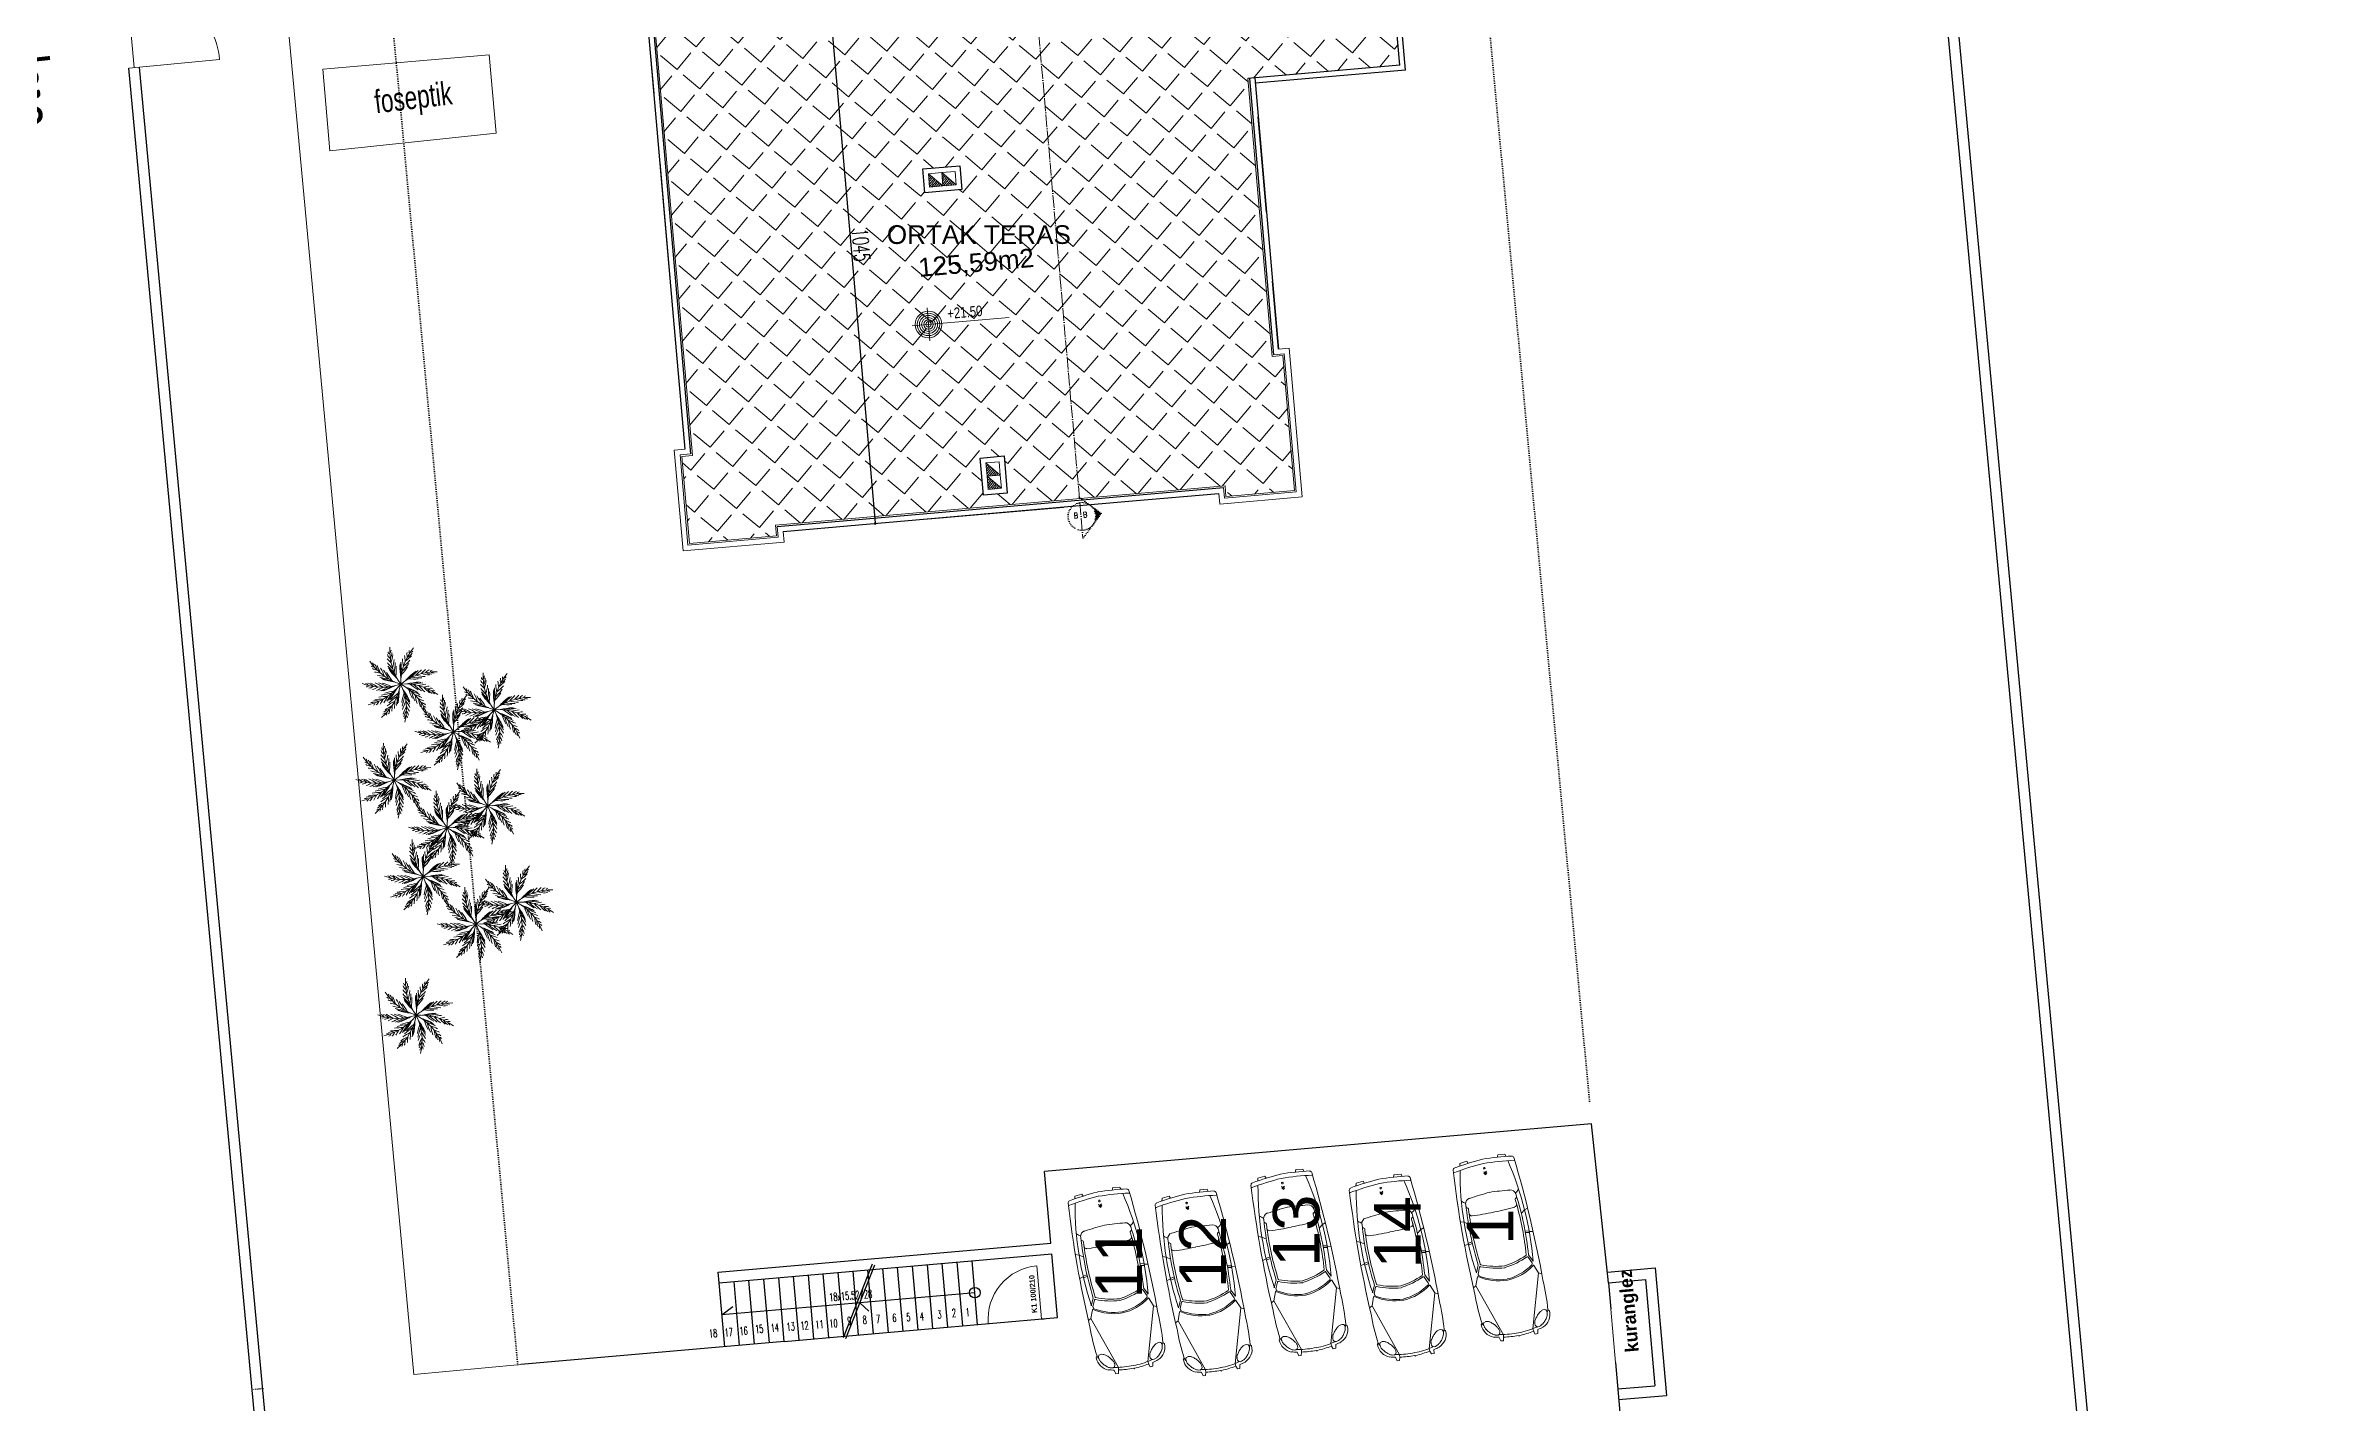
# Model space of a CAD drawing. Header units: millimetres. Extents: x -16104 to 67872, y -88009 to 12107.
# Drawn here: x 1791 to 2857, y 10665 to 11302 of the extents above; entities that cross this region are included whole.
import ezdxf
from ezdxf.enums import TextEntityAlignment as Align

# ---------------------------------------------------------------- set-up
doc = ezdxf.new("R2010")
doc.units = ezdxf.units.MM
doc.linetypes.add('ACAD_ISO04W100', pattern=[30, 24, -3, 0, -3])
doc.linetypes.add('ACAD_ISO07W100', pattern=[3, 0, -3])
doc.layers.get('0').update_dxf_attribs({"color": 241})
for name, color, linetype, lineweight in [('AKS', 1, 'ACAD_ISO07W100', 5), ('araba', 8, 'Continuous', 5), ('ağaç', 114, 'Continuous', 5), ('baca', 46, 'Continuous', 5), ('balkon', 6, 'Continuous', 5), ('duvar', 123, 'Continuous', 25), ('emsal&kolon', 1, 'Continuous', 5), ('kapı pen. yazısı_nz.', 1, 'Continuous', 25), ('kolon', 1, 'Continuous', 5), ('KOTLAR', 5, 'Continuous', 20), ('mahal yazısı_nz.', 6, 'Continuous', 35), ('NOKTA', 232, 'Continuous', 0), ('OLCU', 54, 'Continuous', 13), ('pencere', 5, 'Continuous', 5), ('SIVA', 30, 'Continuous', 5), ('SıVA', 40, 'Continuous', 9), ('YAZI', 22, 'Continuous', 18), ('ÖLÇÜ', 252, 'Continuous', 20)]:
    doc.layers.add(name, color=color, linetype=linetype, lineweight=lineweight)
doc.layers.add('arsa', color=7, linetype='Continuous', lineweight=5, true_color=0xb3914f)
doc.layers.add('TARAMA1', color=7, linetype='Continuous', lineweight=5, true_color=0x13b984)
doc.styles.add('DIM', font='Txttw.shx', dxfattribs={"width": 0.6})
doc.styles.add('DIMENSIONS', font='simplex', dxfattribs={"width": 0.8})
doc.styles.add('İSİM', font='arial.ttf', dxfattribs={"width": 0.7, "height": 50})
doc.styles.add('kap-pen-yazısı_nz.', font='cityb___.ttf', dxfattribs={"height": 10})
doc.styles.add('mahal iç yazı_nz.', font='cityb___.ttf', dxfattribs={"height": 12.5})
doc.styles.add('TSIMPLEX', font='tsimplex', dxfattribs={"width": 0.8})
doc.dimstyles.new('50', dxfattribs={"dimscale": 0, "dimtxt": 30, "dimasz": 1, "dimexe": 0, "dimexo": 2, "dimgap": 4, "dimtad": 1, "dimdec": 0, "dimzin": 0, "dimdsep": 46, "dimtxsty": 'DIM', "dimblk1": 'DOT', "dimblk2": 'DOT', "dimsah": 1, "dimcen": 1.5, "dimdle": 3, "dimse1": 1, "dimse2": 1, "dimclrd": 256, "dimclre": 9, "dimclrt": 256, "dimadec": 0, "dimazin": 0, "dimtfac": 0.24, "dimtdec": 0, "dimtix": 1, "dimtmove": 2, "dimatfit": 3, "dimldrblk": 'DOT', "dimfxl": 0, "dimtolj": 1, "dimtzin": 15, "dimarcsym": 0})
pattern_1 = [(50, (-66828.6016, 43422.7164), (-4.8643822, 4.0817013), []), (50, (-66824.1285, 43423.108), (-4.8643822, 4.0817013), [7.9375, -1.5875, 0, -1.5875])]
pattern_2 = [(50, (-63239.755, 43736.7), (-42.806563, 35.91897), [40.64, -15.24]), (140, (-63239.755, 43736.7), (-35.91897, -42.806563), [40.64, -15.24])]

# ---------------------------------------------------------------- blocks, each defined once
blk = doc.blocks.new('TRL')
at = {"layer": 'araba'}
for p, q in [((163.2, -37189.5), (162.7, -37188.9)), ((163.4, -37188.6), (163.1, -37187.8)), ((163.1, -37190.3), (163.2, -37189.5)), ((148.3, -37198.3), (148, -37198.4)), ((148, -37198.4), (148.1, -37198.8)), ((151.5, -37190.3), (150.9, -37191.4)), ((150.9, -37191.4), (152, -37192.5)), ((153.3, -37190.8), (151.5, -37190.3)), ((153, -37193.1), (152, -37192.4)), ((179, -37197.3), (153, -37193.1)), ((154.5, -37191.1), (154.5, -37191.8)), ((154.5, -37191.8), (154.9, -37192.5)), ((179, -37197.3), (179, -37195.7)), ((181.8, -37200.4), (179, -37197.3)), ((144, -37205), (143.6, -37206.1)), ((143.6, -37206.1), (145, -37207.3)), ((145.6, -37205.3), (144, -37205)), ((146.7, -37205.7), (145.5, -37205.3)), ((145.9, -37208.1), (146.5, -37207.6)), ((146.5, -37207.6), (147.3, -37207.6)), ((165.5, -37224.1), (146.7, -37205.7)), ((182.7, -37201.5), (184.8, -37204)), ((185.9, -37204.1), (183.6, -37201.2)), ((196.1, -37206.4), (195.6, -37208.3)), ((196.8, -37206.7), (196.4, -37208.6)), ((196.6, -37206.6), (197.1, -37204.9)), ((205.9, -37211.4), (207, -37210.3)), ((148.4, -37217), (149.3, -37216.8)), ((149.9, -37216), (149.1, -37216)), ((150.4, -37215.4), (149.9, -37216)), ((205.9, -37211.4), (203.9, -37212.4)), ((210.3, -37216.7), (209.9, -37216.9)), ((165.5, -37224.1), (164.3, -37225)), ((169.7, -37224.5), (165.5, -37224.1)), ((174.4, -37224.8), (171.1, -37224.6)), ((175.1, -37225.6), (171.4, -37225.5)), ((183, -37232.4), (184.2, -37230.9)), ((183.7, -37232.8), (184.9, -37231.3)), ((227.5, -37230.2), (226.2, -37230.1)), ((228.6, -37227), (227.5, -37230.2)), ((227.7, -37226.2), (228.6, -37227)), ((183.5, -37232.7), (182.4, -37234)), ((192.8, -37237.3), (192.5, -37235)), ((192.8, -37237.3), (192.7, -37238.8)), ((199.7, -37237.7), (199.7, -37237.3)), ((218, -37233), (217, -37233.2)), ((217.4, -37234.2), (217, -37233.2)), ((217.4, -37233.4), (218, -37233)), ((217.4, -37233.4), (217.4, -37234.2)), ((218.7, -37233.3), (217.7, -37233.6)), ((218.1, -37234.5), (217.7, -37233.6)), ((218, -37233.7), (218.7, -37233.3)), ((218, -37233.7), (218.1, -37234.5)), ((220.8, -37243.4), (220, -37242.5)), ((217.7, -37246), (219, -37246.3)), ((219, -37246.3), (220.8, -37243.4))]:
    blk.add_line(p, q, dxfattribs=at)
at = {"layer": 'araba', "extrusion": (0, 0, -1)}
for centre, major_axis, start_param, end_param in [((202.3, -37230.1), (10.6, 62), -1.063485, -1.021724), ((159.7, -37193.8), (-6.8, 1.16), 0.646703, 1.917017), ((159, -37194.4), (-5.64, 0.96), 0.697349, 0.948506), ((160.6, -37197.6), (-9.22, 1.58), 0.948506, 1.144672), ((160.6, -37197.6), (-9.22, 1.58), 1.144672, 1.340839), ((160.4, -37194), (-5.64, 0.96), 1.340839, 1.591996), ((160.9, -37191.6), (0.55, 3.19), 0.021199, 0.432461), ((162.6, -37191.8), (0.54, 3.16), -0.31825, 0.072158), ((123.5, -37292.7), (18.8, 109.9), 0.196933, 0.32387), ((190.5, -37219.2), (7.9, 46.3), -1.438909, -1.291865), ((190.8, -37219.7), (7.8, 45.5), -1.465029, -1.278118), ((189.9, -37220.2), (7.9, 46.3), -1.255715, -1.108672), ((183, -37215.4), (6.3, 36.8), -1.288027, -1.060622), ((166.7, -37200.5), (2.6, 15.1), -1.150262, -1.085449), ((157.4, -37192.5), (0.55, 3.19), -1.284709, -0.873447), ((156.7, -37189.8), (0.55, 3.19), 3.162792, 3.574054), ((157.2, -37187.4), (-5.64, 0.96), 4.482432, 4.733588), ((157, -37183.7), (1.58, 9.22), 2.715469, 2.911635), ((157, -37183.7), (-9.22, 1.58), 4.090098, 4.286265), ((158.6, -37187), (0.96, 5.64), 2.268145, 2.519302), ((160.2, -37188.9), (-3.19, 0.55), 3.42768, 3.838942), ((-53.8, -37681.6), (90.9, 531), 0.271758, 0.38128), ((181.7, -37200.5), (0.03, 0.177), 0.662912, 2.484803), ((151.9, -37210.3), (1.27, 7.42), 3.452671, 4.601528), ((190.5, -37219.2), (7.9, 46.3), -1.540239, -1.4846), ((148.8, -37209.6), (0.55, 3.19), 4.609052, 5.020314), ((151.3, -37209.8), (0.96, 5.64), 4.357895, 4.609052), ((154.9, -37209.1), (-9.22, 1.58), 5.732525, 5.928691), ((160.8, -37212.3), (-15.1, 2.6), 0.108664, 0.173477), ((146.2, -37210.6), (0.55, 3.19), 0.16155, 0.572812), ((144.6, -37212.5), (-5.64, 0.96), 2.143609, 2.394765), ((141.5, -37214.5), (-9.22, 1.58), 2.394765, 2.590932), ((141.5, -37214.5), (-9.22, 1.58), 2.590932, 2.787099), ((193.6, -37220.7), (4, 23.6), 4.392394, 4.981663), ((196.8, -37221.2), (-26.2, 4.5), 6.008655, 6.51708), ((193, -37221.8), (4, 23.6), -1.246059, -0.656789), ((193.7, -37222.6), (4.1, 24), -1.233537, -0.679396), ((209.4, -37233.6), (6.4, 37.5), -1.174144, -0.870606), ((209.4, -37233.6), (6.3, 36.7), -1.174144, -0.871546), ((182.1, -37202), (0.127, 0.741), -0.600781, 0.694398), ((133.3, -37340.7), (-146.2, 25), 1.747801, 2.077343), ((184.6, -37204.2), (0.061, 0.355), 0.696151, 2.270986), ((185.6, -37205.5), (-0.355, 0.061), 0.699251, 1.770143), ((133.3, -37340.7), (24.5, 143.3), 0.199347, 0.367315), ((133.3, -37340.7), (24.7, 144.3), 0.19828, 0.397989), ((154.9, -37209.1), (1.58, 9.22), 3.965562, 4.161728), ((151.8, -37211.1), (-5.64, 0.96), 5.285201, 5.536358), ((150.1, -37212.9), (-3.19, 0.55), 4.873939, 5.285201), ((151.3, -37214.2), (0.54, 3.16), 3.663446, 4.053854), ((209.1, -37122.7), (18.8, 109.9), 3.411734, 3.538671), ((147.6, -37213.9), (-3.19, 0.55), 3.038255, 3.449517), ((145.1, -37213.8), (0.96, 5.64), 1.216302, 1.467459), ((215.3, -37227.4), (-40.1, 6.9), 6.186638, 6.470914), ((212.8, -37226.8), (-36.7, 6.3), 6.177946, 6.480545), ((284.1, -37264.3), (-90.5, 15.5), 0.270921, 0.382007), ((207, -37216.9), (-1.24, 0.21), 0.382007, 1.938111), ((133.3, -37340.7), (24.5, 143.3), 0.367315, 0.381945), ((209.7, -37216.5), (0.078, 0.456), 2.310665, 3.464517), ((88.1, -37176.5), (22.3, 130.5), 1.739435, 1.812608), ((210.7, -37217.2), (0.107, 0.627), -0.765468, 0.406151), ((210.5, -37219.5), (-2.66, 0.46), 1.968786, 3.310231), ((216, -37222.4), (1.02, 5.93), -0.80901, -0.425739), ((416, -36748.7), (-531, 90.9), 4.925121, 5.034643), ((169.7, -37224.3), (0.03, 0.177), 1.250801, 3.072692), ((171.2, -37223.8), (0.127, 0.741), 3.041206, 4.336385), ((253.5, -37101.9), (25, 146.2), 3.229058, 3.558599), ((174.4, -37224.4), (0.061, 0.355), 1.464618, 3.039454), ((253.5, -37101.9), (-144.3, 24.7), 4.908411, 5.108121), ((176, -37224.5), (-0.355, 0.061), 5.107054, 6.177946), ((253.5, -37101.9), (24.5, 143.3), 3.368289, 3.536258), ((281.9, -37268.6), (15.5, 90.5), -1.358792, -1.247706), ((94.7, -37163.4), (-130.5, 22.3), 3.493792, 3.566966), ((101.9, -37181.7), (22.2, 129.6), 1.713565, 1.823826), ((103.6, -37182.7), (22.2, 129.7), 1.717891, 1.822614), ((226.9, -37222.1), (0.03, 0.177), 0.378801, 1.713565), ((227.6, -37223.4), (-0.976, 0.167), 1.952076, 3.288687), ((197.9, -37234.9), (0.21, 1.24), 3.368289, 4.924394), ((253.5, -37101.9), (-143.3, 24.5), 4.924456, 4.939086), ((199.2, -37237.3), (-0.456, 0.078), 1.841884, 2.995736), ((200.4, -37237.7), (0.107, 0.627), 3.329454, 4.501073), ((202.2, -37236.2), (0.46, 2.66), 1.996169, 3.337615), ((207.7, -37238.8), (1.02, 5.93), 4.161344, 4.544614), ((107.1, -37171.4), (-129.6, 22.2), 3.482574, 3.592835), ((108.9, -37172.1), (22.2, 129.7), 1.91299, 2.017714), ((219.8, -37234.6), (-0.375, 0.064), 5.017922, 11.301107), ((213.9, -37247.8), (-0.177, 0.03), 3.592835, 4.9276), ((215.4, -37247.6), (0.167, 0.976), 2.017714, 3.354324)]:
    blk.add_ellipse(centre, major_axis=major_axis, ratio=1, start_param=start_param, end_param=end_param, dxfattribs=at)
blk = doc.blocks.new('A$C3CF6430F')
at = {"layer": 'ağaç'}
for centre, radius, start, end in [((258.5, 329), 216.9, 197.87058, 237.59363), ((148.5, 268.7), 26.7, 182.87895, 221.53455), ((137.7, 275.5), 11.2, 173.77911, 233.03955), ((344, 225.6), 216.9, 161.87058, 201.59363), ((14.1, 310.7), 136.4, 326.05264, 338.83185), ((89.7, 284.9), 52.5, 317.4391, 345.01267), ((115.4, 289.6), 25.9, 308.4321, 338.35152), ((124.5, 362), 216.9, 234.96812, 274.69118), ((-3.1, 161.9), 25.9, 21.52965, 51.44906), ((-6.1, 135.9), 52.5, 30.53665, 58.11022), ((-52.8, 71.1), 136.4, 39.15019, 51.9294), ((-53.2, 42.6), 166.7, 40.65049, 52.20851), ((62.3, 248.1), 11.2, 209.77911, 269.03955), ((75.1, 248.9), 26.7, 218.87895, 257.53455), ((178.3, 443.4), 256, 242.1883, 247.13856), ((36, 246.3), 25.9, 344.4321, 14.35152), ((190.9, 426.3), 256, 240.56726, 247.21068), ((18, 227.4), 52.5, 353.4391, 21.01267), ((204.1, 411.6), 256, 238.94825, 247.30767), ((-58.4, 203.8), 136.4, 2.05264, 14.83185), ((213.7, 402.4), 256, 237.68252, 247.40186), ((221.3, 395.9), 256, 236.51858, 247.49813), ((-75.9, 181.4), 166.7, 3.55294, 15.11096), ((-117.1, 135.3), 224.7, 10.67551, 20.63066), ((-87.5, 121.2), 206.2, 13.03468, 23.42683), ((348.5, 324.5), 256, 202.94825, 211.30767), ((350.9, 311.4), 256, 201.68252, 211.40186), ((353.2, 301.7), 256, 200.51858, 211.49813), ((346.5, 344.2), 256, 204.56726, 211.21068), ((346.3, 365.4), 256, 206.1883, 211.13856), ((-13.3, 302.8), 166.7, 327.55294, 339.11096), ((-73.7, 289.8), 224.7, 334.67551, 344.63066), ((-58.1, 261), 206.2, 337.03468, 347.42683), ((330, 37), 216.9, 110.17246, 149.89552), ((395.3, 76.9), 256, 148.82046, 159.80001), ((401.5, 84.7), 256, 149.9844, 159.70375), ((108.5, 374.4), 206.2, 285.33656, 295.72871), ((311.8, -54.3), 256, 114.32017, 125.29972), ((410.3, 94.7), 256, 151.25014, 159.60955), ((121.4, 404.5), 224.7, 282.9774, 292.93255), ((321.3, -51.4), 256, 115.48411, 125.20345), ((424.5, 108.5), 256, 152.86914, 159.51256), ((169, 365.2), 166.7, 275.85482, 287.41284), ((334.3, -48.1), 256, 116.74985, 125.10926), ((441.1, 121.8), 256, 154.49018, 159.44044), ((192.2, 348.6), 136.4, 274.35453, 287.13373), ((353.8, -44.8), 256, 118.36885, 125.01227), ((218.9, 273.2), 52.5, 265.74098, 293.31455), ((242.6, 217), 26.7, 131.18084, 169.83644), ((374.9, -43.2), 256, 119.98989, 124.94015), ((241.2, 229.8), 11.2, 122.081, 181.34143), ((238.5, 256), 25.9, 256.73399, 286.6534), ((265.3, 147.7), 26.7, 96.68054, 135.33615), ((0.8, 310.3), 216.9, 270.96812, 310.69118), ((16.8, 179.1), 11.2, 246.87666, 306.1371), ((15.2, 73.4), 25.9, 57.52965, 87.44906), ((26.5, 187.5), 26.7, 255.9765, 294.6321), ((21.2, 99), 11.2, 282.87666, 342.1371), ((28, 50.6), 52.5, 66.53665, 94.11022), ((-8.5, 404.9), 256, 279.28584, 284.23611), ((28.4, -29.3), 136.4, 75.15019, 87.9294), ((24.1, 111.5), 26.7, 291.9765, 330.6321), ((11.8, 398.9), 256, 277.66481, 284.30823), ((-132, 266.7), 256, 315.28584, 320.23611), ((44.8, -52.6), 166.7, 76.65049, 88.20851), ((-66, 206.5), 216.9, 304.03388, 343.75694), ((31.2, 395.1), 256, 276.0458, 284.40522), ((-58.3, -19), 224.7, 47.77306, 57.72821), ((76.9, -105.4), 224.7, 83.77306, 93.72821), ((-112, 273.8), 256, 313.66481, 320.30823), ((44.5, 393.5), 256, 274.78007, 284.49941), ((54.5, 392.9), 256, 273.61613, 284.59567), ((-26.2, -12.4), 206.2, 50.13223, 60.52438), ((99, -81.2), 206.2, 86.13223, 96.52438), ((-94.1, 282.2), 256, 312.0458, 320.40522), ((-82.4, 288.7), 256, 310.78007, 320.49941), ((-74, 294.1), 256, 309.61613, 320.59567), ((224.5, -100.4), 224.7, 116.83882, 126.79397), ((229.9, -68.1), 206.2, 119.19798, 129.59013), ((-130.2, 131.1), 256, 345.11156, 353.47097), ((-70.4, 103.1), 216.9, 331.63191, 11.35496), ((-124, 143), 256, 343.84582, 353.56517), ((-119.9, 152.1), 256, 342.68189, 353.66143), ((329.2, -34.3), 224.7, 144.43684, 154.39199), ((319, -3.2), 206.2, 146.79601, 157.18816), ((235.3, -50.2), 216.9, 75.67217, 115.39522), ((-4.7, -13.8), 216.9, 7.63191, 47.35496), ((117.2, -69.7), 216.9, 43.63191, 83.35496), ((-93, 29.9), 256, 10.27991, 21.25946), ((-92.4, 19.9), 256, 11.44385, 21.16319), ((-92.4, 6.6), 256, 12.70959, 21.069), ((20.1, -86.2), 256, 46.27991, 57.25946), ((26.4, -94), 256, 47.44385, 57.16319), ((179.8, -113.7), 256, 82.27991, 93.25946), ((372.8, 129.1), 206.2, 182.79601, 193.18816), ((34.2, -104.8), 256, 48.70959, 57.069), ((399.4, 110), 224.7, 180.43684, 190.39199), ((189.5, -116.3), 256, 83.44385, 93.16319), ((243.9, 353.3), 206.2, 250.83627, 261.22842), ((338.5, 267.8), 206.2, 218.79601, 229.18816), ((350.6, 72), 166.7, 173.31427, 184.87229), ((44.6, -121.6), 256, 50.32859, 56.97201), ((202.2, -120.4), 256, 84.70959, 93.069), ((271.6, 370.8), 224.7, 248.4771, 258.43225), ((371.3, 267.9), 224.7, 216.43684, 226.39199), ((220.5, -128), 256, 86.32859, 92.97201), ((288.6, 311.4), 166.7, 241.35453, 252.91255), ((354.2, 208.6), 166.7, 209.31427, 220.87229), ((239.2, -137.9), 256, 87.94963, 92.89989), ((348.2, 180.7), 136.4, 207.81398, 220.59318), ((298.3, 284.7), 136.4, 239.85424, 252.63344), ((289.7, 126.3), 52.5, 199.20043, 226.774), ((247.6, 82.1), 26.7, 64.64028, 103.29589), ((277.6, 207.5), 52.5, 231.24069, 258.81426), ((258.7, 88.5), 11.2, 55.54045, 114.80088), ((281.7, 101.4), 25.9, 190.19344, 220.11285), ((271.4, 159), 11.2, 87.58071, 146.84114), ((284, 182.1), 25.9, 222.2337, 252.15311), ((75.3, 15.7), 25.9, 90.59541, 120.51482), ((98.5, 3.7), 52.5, 99.60241, 127.17597), ((142.4, -63.1), 136.4, 108.21595, 120.99515), ((66.3, 40.5), 11.2, 315.94242, 15.20285), ((168.9, -73.6), 166.7, 109.71625, 121.27427), ((62, 52.6), 26.7, 325.04226, 3.69786), ((-153.6, 97.5), 256, 348.3516, 353.30187), ((-140.7, 114.4), 256, 346.73056, 353.37399), ((143.1, -0.5), 25.9, 118.19344, 148.11285), ((169.3, -0.4), 52.5, 127.20043, 154.774), ((239.1, -39.3), 136.4, 135.81398, 148.59318), ((267.5, -36.4), 166.7, 137.31427, 148.87229), ((123.7, 17.3), 11.2, 343.54045, 42.80088), ((114.3, 26), 26.7, 352.64028, 31.29589), ((-97.5, -34), 256, 15.94963, 20.89989), ((-93.9, -13.2), 256, 14.32859, 20.97201), ((329.4, 53), 136.4, 171.81398, 184.59318), ((54, -140.7), 256, 51.94963, 56.89989), ((250.1, 43.4), 52.5, 163.20043, 190.774), ((190, 32.4), 26.7, 28.64028, 67.29589), ((229, 28), 25.9, 154.19344, 184.11285), ((202.8, 30.9), 11.2, 19.54045, 78.80088)]:
    blk.add_arc(centre, radius, start, end, dxfattribs=at)
blk = doc.blocks.new('DOT')
for p, q in [((-2, 0), (0, 0)), ((0, 15), (0, -15)), ((2, 0), (0, 0))]:
    blk.add_line(p, q)
blk.add_circle((0, 0), 2)
blk = doc.blocks.new('*D8369')
at = {"layer": 'Defpoints', "color": 0, "transparency": 16777216}
for p in [(-22969.1, 8155.3), (-22878.1, 7114.8), (-22878.1, 7114.8)]:
    blk.add_point(p, dxfattribs=at)
at = {"layer": 'OLCU', "lineweight": -2, "transparency": 16777216}
blk.add_line((-22969, 8154.3), (-22878.1, 7115.8), dxfattribs=at)
for p, rotation in [((-22969.1, 8155.3), 95.00000000002879), ((-22878.1, 7114.8), 275.0000000000288)]:
    blk.add_blockref('DOT', p, dxfattribs=dict(at, rotation=rotation))
at = {"layer": 'OLCU', "transparency": 16777216, "insert": (-22904.7, 7636.7), "char_height": 30, "attachment_point": 5, "rotation": 275, "style": 'DIM'}
blk.add_mtext('\\A1;1045', dxfattribs=at)
blk = doc.blocks.new('Kot')
at = {"layer": 'KOTLAR'}
for p, q in [((-0.155, 0), (0.759, 0)), ((0, 0.155), (0, -0.155))]:
    blk.add_line(p, q, dxfattribs=at)
for radius in [0.125, 0.105, 0.085, 0.065, 0.045, 0.045, 0.025]:
    blk.add_circle((0, 0), radius, dxfattribs=at)
at = {"layer": 'YAZI', "style": 'TSIMPLEX', "width": 0.8}
blk.add_attdef('KOTH', (0.184, 0.035), '', height=0.1, dxfattribs=at)
blk = doc.blocks.new('tyl')
at = {"layer": 'AKS'}
blk.add_hatch(color=1, dxfattribs=at).paths.add_polyline_path([(-22475.1, 7148.8), (-22454.2, 7133.5), (-22469.6, 7112.6, 0.198912), (-22464.9, 7131.9, 0.198912)])
blk.add_hatch(color=1, dxfattribs=at).paths.add_polyline_path([(-22475.1, 7148.8), (-22454.2, 7133.5), (-22469.6, 7112.6, 0.198912), (-22464.9, 7131.9, 0.198912)])
blk.add_hatch(color=1, dxfattribs=at).paths.add_polyline_path([(-22475.1, 7148.8), (-22454.2, 7133.5), (-22469.6, 7112.6, 0.198912), (-22464.9, 7131.9, 0.198912)])
blk.add_hatch(color=1, dxfattribs=at).paths.add_polyline_path([(-22475.1, 7148.8), (-22454.2, 7133.5), (-22469.6, 7112.6, 0.198912), (-22464.9, 7131.9, 0.198912)])
at = {"layer": 'ÖLÇÜ'}
h = blk.add_hatch(dxfattribs=at)
h.set_pattern_fill('ANGLE,_O', color=256, scale=8, angle=50)
h.set_pattern_definition(pattern_2)
h.paths.add_polyline_path([(-21916.8, 8227.3), (-21966.6, 8222.9), (-21968.1, 8239.9), (-22366.6, 8205), (-22277, 7180.4), (-22222.1, 7185.2), (-22220.4, 7165.3), (-22091.9, 7176.5), (-22114, 7429.6), (-22133.9, 7427.8), (-22179.5, 7949.2), (-22176.6, 7949.4), (-21894.6, 7974.1)])
h.paths.add_polyline_path([(-23133.7, 8137.9), (-23535.1, 8102.8), (-23536.2, 8115.7), (-23948.6, 8079.7), (-23945.4, 8042.8), (-23782, 8057.1), (-23783.8, 8077), (-23297.6, 8119.5), (-23220.9, 7242.4), (-23240.8, 7240.6), (-23226.5, 7077.3), (-23063.2, 7091.6), (-23064.9, 7111.5), (-23044, 7113.3)])
h.paths.add_polyline_path([(-22840.2, 8163.6), (-23019.1, 8147.9, -0.405453), (-23110.2, 8042.6), (-23118.7, 8139.2), (-23133.7, 8137.9), (-23044, 7113.3), (-22750.6, 7139)])
h.paths.add_polyline_path([(-22366.6, 8205), (-22564.9, 8187.7), (-22475.2, 7163.1), (-22277, 7180.4)])
h.paths.add_polyline_path([(-22659.9, 8179.3), (-22840.2, 8163.6), (-22750.6, 7139), (-22570.3, 7154.8)])
h.paths.add_polyline_path([(-22681.4, 7237.4), (-22636.6, 7241.3), (-22630.5, 7171.6), (-22675.3, 7167.7)], flags=16)
h.paths.add_polyline_path([(-22670.6, 7228.3), (-22645.7, 7230.5), (-22643.5, 7205.6), (-22641.3, 7180.7), (-22666.2, 7178.5), (-22668.4, 7203.4)], flags=0)
h.paths.add_polyline_path([(-22785.2, 7734.7), (-22789.1, 7779.6), (-22719.3, 7785.7), (-22715.4, 7740.8)], flags=16)
h.paths.add_polyline_path([(-22776.1, 7745.6), (-22778.2, 7770.5), (-22753.3, 7772.7), (-22728.4, 7774.8), (-22726.3, 7749.9), (-22751.2, 7747.8)], flags=0)
h.paths.add_polyline_path([(-22078.7, 8217.3), (-22017.6, 8222.7), (-22013.7, 8177.9), (-22074.8, 8172.5)], flags=24)
h.paths.add_polyline_path([(-22069.3, 8060.2), (-22074.7, 8122.1), (-22029.9, 8126), (-22024.5, 8064.1)], flags=24)
h.paths.add_polyline_path([(-22316, 8193.3), (-22226, 8203), (-22227.9, 8220.6), (-22317.9, 8211)], flags=9)
h.paths.add_polyline_path([(-23252.4, 8111.4), (-23162.4, 8121), (-23164.3, 8138.7), (-23254.3, 8129)], flags=24)
h.paths.add_polyline_path([(-23140.4, 8128.2), (-23144.3, 8172.2), (-23099.4, 8176.1), (-23095.6, 8132.1)], flags=9)
h.paths.add_polyline_path([(-23009.4, 8139.7), (-23013.2, 8183.6), (-22968.4, 8187.6), (-22964.6, 8143.6)], flags=9)
h.paths.add_polyline_path([(-22961.7, 7594.1), (-22968.2, 7668.8), (-22923.4, 7672.7), (-22916.8, 7598)], flags=24)
h.paths.add_polyline_path([(-22456.9, 8187.2), (-22460.8, 8231.2), (-22415.9, 8235.1), (-22412.1, 8191.1)], flags=9)
h.paths.add_polyline_path([(-22785.1, 8155.5), (-22713.8, 8161.8), (-22709.9, 8116.9), (-22781.2, 8110.7)], flags=24)
h.paths.add_polyline_path([(-22761.5, 7642), (-22648.4, 7651.8), (-22645.8, 7622.2), (-22758.9, 7612.3)], flags=24)
h.paths.add_polyline_path([(-22766.2, 7666.3), (-22678.1, 7674), (-22675.8, 7647.2), (-22763.9, 7639.5)], flags=24)
h = blk.add_hatch(dxfattribs=at)
h.set_pattern_fill('ANGLE,_O', color=256, scale=8, angle=50)
h.set_pattern_definition(pattern_2)
h.paths.add_polyline_path([(-22564.9, 8187.7), (-22659.9, 8179.3), (-22570.3, 7154.8), (-22475.2, 7163.1)])
h = blk.add_hatch(dxfattribs=at)
h.set_pattern_fill('ANSI35,_O', color=256, angle=5)
h.set_pattern_definition(pattern_1)
h.paths.add_polyline_path([(-22778.2, 7770.5), (-22776.1, 7745.6), (-22751.2, 7747.8)])
h.paths.add_polyline_path([(-22753.3, 7772.7), (-22751.2, 7747.8), (-22726.3, 7749.9)])
h = blk.add_hatch(dxfattribs=at)
h.set_pattern_fill('ANSI35,_O', color=256, angle=5)
h.set_pattern_definition(pattern_1)
h.paths.add_polyline_path([(-22668.4, 7203.4), (-22643.5, 7205.6), (-22670.6, 7228.3)])
h.paths.add_polyline_path([(-22666.2, 7178.5), (-22641.3, 7180.7), (-22668.4, 7203.4)])
for p, q in [((-22884, 5725.3), (-22938.4, 5587.1)), ((-22879.3, 5723.5), (-22933.7, 5585.3)), ((-22691.3, 5672), (-23165.5, 5630.5)), ((-23165.5, 5630.5), (-23145.1, 5645.8)), ((-22907, 5653.1), (-22889.8, 5637.4))]:
    blk.add_line(p, q)
blk.add_circle((-22691.3, 5672), 9.94)
at = {"layer": 'AKS', "color": 1, "linetype": 'ACAD_ISO04W100'}
blk.add_line((-22727.7, 9820), (-22488.6, 7086.6), dxfattribs=at)
at = {"layer": 'AKS', "color": 1, "linetype": 'ACAD_ISO07W100'}
for p, q in [((-22496, 7164.2), (-22454.2, 7133.5)), ((-22496, 7164.2), (-22454.2, 7133.5)), ((-22454.2, 7133.5), (-22488.6, 7086.6))]:
    blk.add_line(p, q, dxfattribs=at)
blk.add_circle((-22490.5, 7128), 25.9, dxfattribs=at)
blk.add_circle((-22490.5, 7128), 25.9, dxfattribs=at)
blk.add_circle((-22490.5, 7128), 25.9, dxfattribs=at)
blk.add_circle((-22490.5, 7128), 25.9, dxfattribs=at)
at = {"layer": 'arsa'}
for p, q in [((-23914, 7966.6), (-23601.7, 7993.8)), ((-23588.9, 7846.5), (-23601.7, 7993.8)), ((-23900.7, 7813.6), (-23914, 7966.6)), ((-23588.9, 7846.5), (-23900.7, 7813.6))]:
    blk.add_line(p, q, dxfattribs=at)
at = {"layer": 'baca'}
for points in [[(-22778.2, 7770.5), (-22753.3, 7772.7), (-22751.2, 7747.8), (-22776.1, 7745.6), (-22778.2, 7770.5), (-22751.2, 7747.8)], [(-22753.3, 7772.7), (-22728.4, 7774.8), (-22726.3, 7749.9), (-22751.2, 7747.8), (-22753.3, 7772.7), (-22726.3, 7749.9)], [(-22670.6, 7228.3), (-22645.7, 7230.5), (-22643.5, 7205.6), (-22668.4, 7203.4), (-22670.6, 7228.3), (-22643.5, 7205.6)], [(-22668.4, 7203.4), (-22643.5, 7205.6), (-22641.3, 7180.7), (-22666.2, 7178.5), (-22668.4, 7203.4), (-22641.3, 7180.7)]]:
    blk.add_lwpolyline(points, dxfattribs=at)
at = {"layer": 'balkon'}
for p, q in [((-22131.2, 7431.1), (-22111.3, 7432.8)), ((-22122.1, 7441.9), (-22102.2, 7443.7)), ((-22111.3, 7432.8), (-22088.6, 7173.8)), ((-22102.2, 7443.7), (-22077.8, 7164.7)), ((-23235, 7254.2), (-23254.9, 7252.5)), ((-23254.9, 7252.5), (-23238.4, 7063.2)), ((-23224.2, 7245.1), (-23244.1, 7243.4)), ((-23244.1, 7243.4), (-23229.3, 7074)), ((-22233.9, 7171.1), (-22232.2, 7151.2)), ((-22232.2, 7151.2), (-22077.8, 7164.7)), ((-22224.9, 7182), (-22223.1, 7162.1)), ((-22223.1, 7162.1), (-22088.6, 7173.8)), ((-23049.1, 7079.7), (-23238.4, 7063.2)), ((-23059.9, 7088.8), (-23229.3, 7074)), ((-23061.7, 7108.8), (-23059.9, 7088.8)), ((-23050.8, 7099.7), (-23049.1, 7079.7))]:
    blk.add_line(p, q, dxfattribs=at)
at = {"layer": 'duvar'}
for p, q in [((-21037.6, 9865.2), (-20192.1, 797.5)), ((-21019.6, 9887.6), (-20170.3, 779.1)), ((-21894.6, 7974.1), (-21917.9, 8240.3)), ((-21883.8, 7965), (-21906.8, 8228.2)), ((-23303.8, 8040.7), (-23251.1, 7438.3)), ((-23293.8, 8041.6), (-23241.1, 7439.1)), ((-23299.4, 7990.9), (-23293.3, 7921.2)), ((-21894.6, 7974.1), (-22179.5, 7949.2)), ((-23729.2, 2089), (-24277.4, 7968.8)), ((-23729.2, 2089), (-24277.4, 7968.8)), ((-23709.3, 2090.9), (-24257.5, 7970.7)), ((-23709.3, 2090.9), (-24257.5, 7970.7)), ((-22176.6, 7949.4), (-22143.2, 7568.1)), ((-22166.6, 7950.3), (-22133.2, 7568.9)), ((-21883.8, 7965), (-22165.7, 7940.4)), ((-22144.6, 7698.4), (-22160.2, 7877.5)), ((-22160.2, 7877.5), (-22144.6, 7698.4)), ((-23282, 7791.7), (-23262.4, 7567.8)), ((-22143.2, 7568.1), (-22131.2, 7431.1)), ((-22122.1, 7441.9), (-22133.2, 7568.9)), ((-22133.2, 7568.9), (-22122.1, 7441.9)), ((-23251.1, 7438.3), (-23235, 7254.2)), ((-23241.1, 7439.1), (-23224.2, 7245.1)), ((-22909.7, 7122.1), (-22396.7, 7166.9)), ((-22396.7, 7166.9), (-22224.9, 7182)), ((-22395.8, 7157), (-22233.9, 7171.1)), ((-23061.7, 7108.8), (-22909.7, 7122.1)), ((-22908.9, 7112.1), (-22395.8, 7157)), ((-22779.4, 7123.4), (-22525.3, 7145.6)), ((-23050.8, 7099.7), (-22908.9, 7112.1)), ((-21534.9, 5989), (-22560.6, 5899.2)), ((-21503.4, 5690.6), (-21534.9, 5989)), ((-22548.8, 5764.7), (-22560.6, 5899.2)), ((-23172.5, 5710.2), (-22548.8, 5764.7)), ((-23170.7, 5690.3), (-22547.1, 5744.8)), ((-22881.3, 5595.1), (-22891.8, 5714.7)), ((-22853.4, 5597.6), (-22863.9, 5717.1)), ((-22825.5, 5600), (-22836, 5719.5)), ((-22797.6, 5602.4), (-22808.1, 5722)), ((-22769.8, 5604.9), (-22780.2, 5724.4)), ((-22741.9, 5607.3), (-22752.3, 5726.9)), ((-22714, 5609.8), (-22724.4, 5729.3)), ((-22686.1, 5612.2), (-22696.5, 5731.7)), ((-22536.6, 5625.3), (-22547.1, 5744.8)), ((-21505.1, 5710.5), (-21415.5, 5718.3)), ((-21415.5, 5718.3), (-21394.6, 5479.4)), ((-23170.7, 5690.3), (-23172.5, 5710.2)), ((-23160.3, 5570.7), (-23170.7, 5690.3)), ((-23132.4, 5573.2), (-23142.8, 5692.7)), ((-23104.5, 5575.6), (-23114.9, 5695.1)), ((-23076.6, 5578), (-23087, 5697.6)), ((-23048.7, 5580.5), (-23059.1, 5700)), ((-23020.8, 5582.9), (-23031.3, 5702.5)), ((-22992.9, 5585.4), (-23003.4, 5704.9)), ((-22965, 5587.8), (-22975.5, 5707.3)), ((-22937.1, 5590.2), (-22947.6, 5709.8)), ((-22909.2, 5592.7), (-22919.7, 5712.2)), ((-21503.4, 5690.6), (-21433.7, 5696.7)), ((-21503.4, 5690.6), (-21499, 5640.8)), ((-21433.7, 5696.7), (-21416.2, 5497.6)), ((-23048.7, 5580.5), (-22536.6, 5625.3)), ((-22566.5, 5622.7), (-22561.5, 5623.1)), ((-22566.5, 5622.7), (-22561.5, 5623.1)), ((-23048.7, 5580.5), (-23542.8, 5537.2)), ((-21490.3, 5541.2), (-21464.2, 5242.3)), ((-21486, 5491.5), (-21416.2, 5497.6)), ((-21484.2, 5471.6), (-21394.6, 5479.4))]:
    blk.add_line(p, q, dxfattribs=at)
for points in [[(-22789.1, 7779.6), (-22719.3, 7785.7), (-22715.4, 7740.8), (-22785.2, 7734.7)], [(-22675.3, 7167.7), (-22681.4, 7237.4), (-22636.6, 7241.3), (-22630.5, 7171.6)]]:
    blk.add_lwpolyline(points, close=True, dxfattribs=at)
at = {"layer": 'kolon'}
blk.add_line((-22558.9, 5623.3), (-22558.9, 5623.3), dxfattribs=at)
at = {"layer": 'NOKTA', "linetype": 'ACAD_ISO07W100'}
for p, q in [((-21888.5, 9781.3), (-21538.3, 6025.5)), ((-23548.4, 5536.4), (-23921, 9532.8)), ((-24026.4, 5492.2), (-24046.3, 5490.3))]:
    blk.add_line(p, q, dxfattribs=at)
at = {"layer": 'OLCU'}
blk.add_line((-22395.8, 7157), (-22395.8, 7157), dxfattribs=at)
at = {"layer": 'pencere'}
blk.add_line((-21499, 5640.8), (-21490.3, 5541.2), dxfattribs=at)
at = {"layer": 'SıVA'}
blk.add_line((-22566.5, 5622.7), (-22575.2, 5722.3), dxfattribs=at)
blk.add_lwpolyline([(-23297.6, 8119.5), (-23220.9, 7242.4), (-23240.8, 7240.6), (-23226.5, 7077.3), (-23063.2, 7091.6), (-23064.9, 7111.5), (-22222.1, 7185.2), (-22220.4, 7165.3), (-22091.9, 7176.5), (-22114, 7429.6), (-22133.9, 7427.8), (-22179.5, 7949.2)], dxfattribs=at)
blk.add_arc((-22566.5, 5622.7), 100, 94.9916, 185, dxfattribs=at)
at = {"layer": 'ÖLÇÜ'}
for p, q in [((-24267.4, 7969.8), (-24295.3, 8268.5)), ((-23978.9, 8046.9), (-23743.2, 5518.3)), ((-24257.5, 7970.7), (-24107.3, 7984.7)), ((-24257.5, 7970.7), (-24277.4, 7968.8)), ((-23542.8, 5537), (-23743.2, 5518.3))]:
    blk.add_line(p, q, dxfattribs=at)
blk.add_arc((-24257.5, 7970.7), 150.8, 5.3265, 99.128, dxfattribs=at)
at = {"layer": 'ağaç', "xscale": 0.4901911505238699, "yscale": 0.4901911505238699, "zscale": 0.4901911505238699, "rotation": 338.6537371730997}
for p in [(-23858.8, 6772.4), (-23683.7, 6724.2), (-23759.9, 6683), (-23870.9, 6592.4), (-23695.7, 6544.2), (-23771.9, 6503), (-23816.9, 6411.5), (-23641.7, 6363.3), (-23717.9, 6322.1), (-23829.5, 6151.2)]:
    blk.add_blockref('A$C3CF6430F', p, dxfattribs=at)
at = {"layer": 'KOTLAR', "ltscale": 0.01, "xscale": 200.0000000000007, "yscale": 200.0000000000007, "zscale": 200.0000000000007, "rotation": 4.999999999999777}
blk.add_blockref('Kot', (-22778.2, 7488), dxfattribs=at).add_auto_attribs({'KOTH': '+21.50'})
at = {"layer": 'TARAMA1'}
for p, xscale, yscale, zscale, rotation in [((121476.6, -33681.8), -4.000000000000596, 4, 4, 254.9353522274485), ((121855.5, -33653.9), -4.000000000000596, 4, 4, 254.9353522274485), ((121133.6, -33715.4), -4.000000000000596, 4, 4, 254.9353522274485), ((121297.1, -33719.4), -4.000000000000596, 4, 4, 254.9353522274485), ((121660.9, -33691.3), -4.000000000000596, 4, 4, 254.9353522274485), ((41930.3, -128474), 4.000000000000261, 4.000000000000261, 4.000000000000261, 205.7177198357396)]:
    blk.add_blockref('TRL', p, dxfattribs=dict(at, xscale=xscale, yscale=yscale, zscale=zscale, rotation=rotation))
at = {"layer": 'AKS', "color": 1, "style": 'DIMENSIONS', "width": 0.8}
for p in [(-22501.8, 7129.5), (-22484.5, 7131.1)]:
    blk.add_text('B', height=10.4, rotation=5.4221, dxfattribs=at).set_placement(p, align=Align.MIDDLE)
at = {"layer": 'arsa', "char_height": 87.5, "width": 5384.207, "attachment_point": 7, "rotation": 90}
for s, insert in [('{\\fArial|b0|i0|c162|p34;13}', (-22043.8, 5720.1)), ('{\\fArial|b0|i0|c162|p34;14}', (-21855.4, 5717.4)), ('{\\fArial|b0|i0|c162|p34;12}', (-22220.4, 5680.3)), ('{\\fArial|b0|i0|c162|p34;1}', (-21681.5, 5761.8)), ('{\\fArial|b0|i0|c162|p34;11}', (-22377.7, 5660.7))]:
    blk.add_mtext(s, dxfattribs=dict(at, insert=insert))
at = {"layer": 'emsal&kolon', "insert": (-22511.3, 7638.5), "char_height": 35, "width": 2153.683, "attachment_point": 9}
blk.add_mtext('{\\fArial|b0|i0|c162|p34;ORTAK TERAS}', dxfattribs=at)
at = {"layer": 'emsal&kolon', "insert": (-22795.1, 7570.6), "char_height": 35, "width": 2153.683, "attachment_point": 7, "rotation": 5}
blk.add_mtext('{\\fArial|b0|i0|c162|p34;125,59m2}', dxfattribs=at)
at = {"layer": 'kapı pen. yazısı_nz.', "style": 'kap-pen-yazısı_nz.'}
blk.add_text('K1 100/210', height=10, rotation=94.422, dxfattribs=at).set_placement((-22574.3, 5634.3, 0))
at = {"layer": 'mahal yazısı_nz.', "insert": (-21471.3, 5559.2), "char_height": 25, "width": 230.678, "attachment_point": 1, "rotation": 95, "style": 'mahal iç yazı_nz.'}
blk.add_mtext('kuranglez', dxfattribs=at)
at = {"layer": 'OLCU', "char_height": 15, "attachment_point": 5, "rotation": 5, "style": 'DIM'}
for s, insert in [('\\A1;18x15.52/28', (-22923.9, 5664.1)), ('\\A1;8', (-22897.8, 5621)), ('\\A1;7', (-22872.5, 5622.6)), ('\\A1;6', (-22842.1, 5624.8)), ('\\A1;5', (-22815.9, 5626)), ('\\A1;4', (-22790.5, 5627.5)), ('\\A1;3', (-22757.7, 5630.9)), ('\\A1;2', (-22730.5, 5634)), ('\\A1;1', (-22704.6, 5635.5)), ('\\A1;18', (-23182, 5595.9)), ('\\A1;17', (-23152.7, 5597.7)), ('\\A1;16', (-23124.9, 5600.4)), ('\\A1;15', (-23095.6, 5604)), ('\\A1;14', (-23066.3, 5606.3)), ('\\A1;13', (-23036.5, 5608.4)), ('\\A1;12', (-23010.6, 5610.4)), ('\\A1;11', (-22982.6, 5612.3)), ('\\A1;10', (-22956.4, 5614.4)), ('\\A1;9', (-22926.6, 5619.2))]:
    blk.add_mtext(s, dxfattribs=dict(at, insert=insert))
at = {"layer": 'SIVA', "style": 'İSİM', "width": 0.7}
for s, height, rotation, p in [('otopark girişi', 86.4, 96.2278, (-24437.5, 7858.9)), ('foseptik', 43.2, 6.7809, (-23814.1, 7883.9))]:
    blk.add_text(s, height=height, rotation=rotation, dxfattribs=at).set_placement(p)
at = {"layer": 'OLCU'}
dim = blk.add_linear_dim(base=(-22878.0628, 7114.7872), p1=(-22969.0969, 8155.3125), p2=(-22878.0628, 7114.7872), angle=95, dimstyle='50', override={"dimscale": 1}, dxfattribs=at)
dim.commit()
dim.dimension.update_dxf_attribs({"geometry": '*D8369', "text_midpoint": (-22904.6522, 7636.7058)})

msp = doc.modelspace()

# ---------------------------------------------------------------- block references
at = {"layer": 'duvar', "xscale": 0.25, "yscale": 0.25, "zscale": 0.25}
msp.add_blockref('tyl', (7899.5, 9298.7), dxfattribs=at)

doc.saveas('drawing.dxf')
